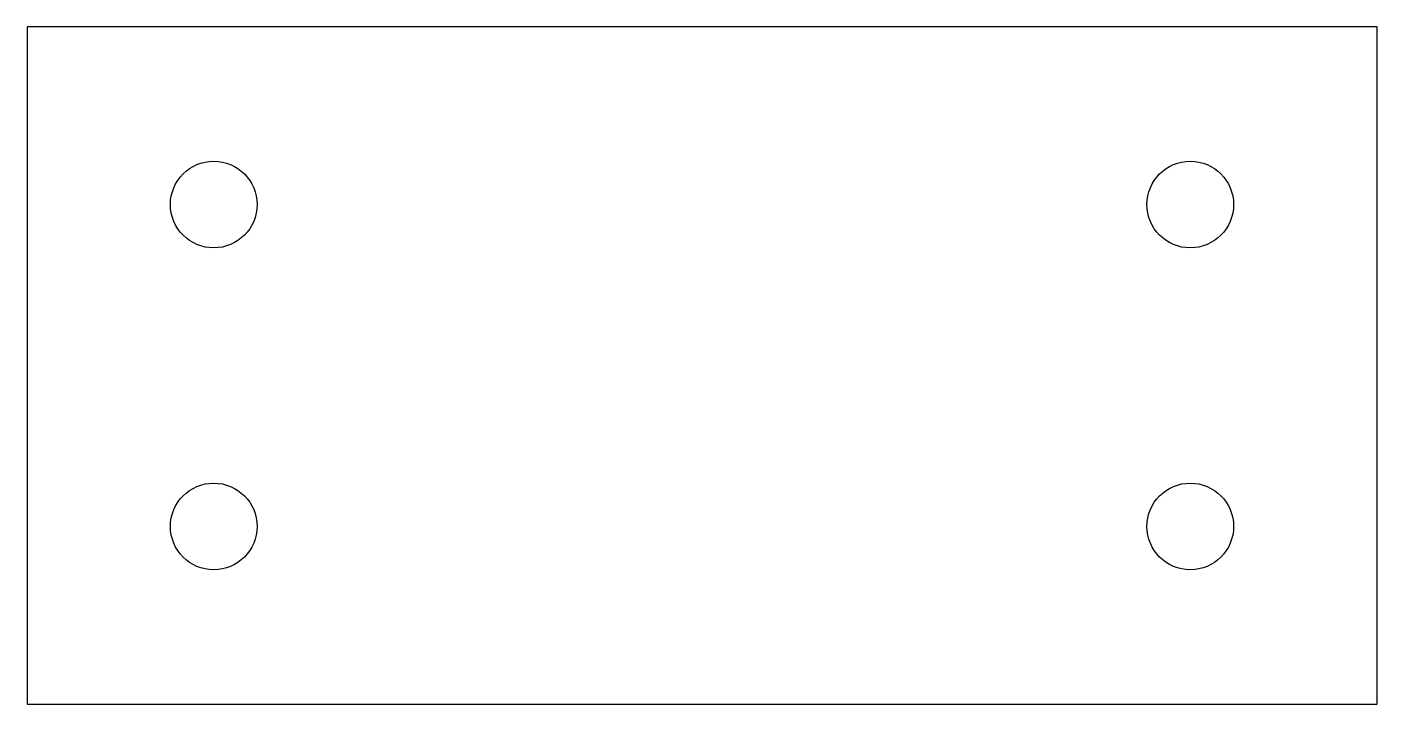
# Model space of a CAD drawing. Extents: x -2.25 to -0.3, y 0 to 0.98.
import ezdxf

# ---------------------------------------------------------------- set-up
doc = ezdxf.new("R2010")
doc.units = 0
doc.layers.get('0').update_dxf_attribs({"linetype": 'CONTINUOUS'})

msp = doc.modelspace()

# ---------------------------------------------------------------- linework, layer by layer
msp.add_lwpolyline([(-2.25, 0), (-0.3025, 0), (-0.3025, 0.9768), (-2.25, 0.9768)], close=True)
for centre in [(-1.9806, 0.7206), (-0.5719, 0.7206), (-1.9806, 0.2562), (-0.5719, 0.2562)]:
    msp.add_circle(centre, 0.0625)

doc.saveas('drawing.dxf')
